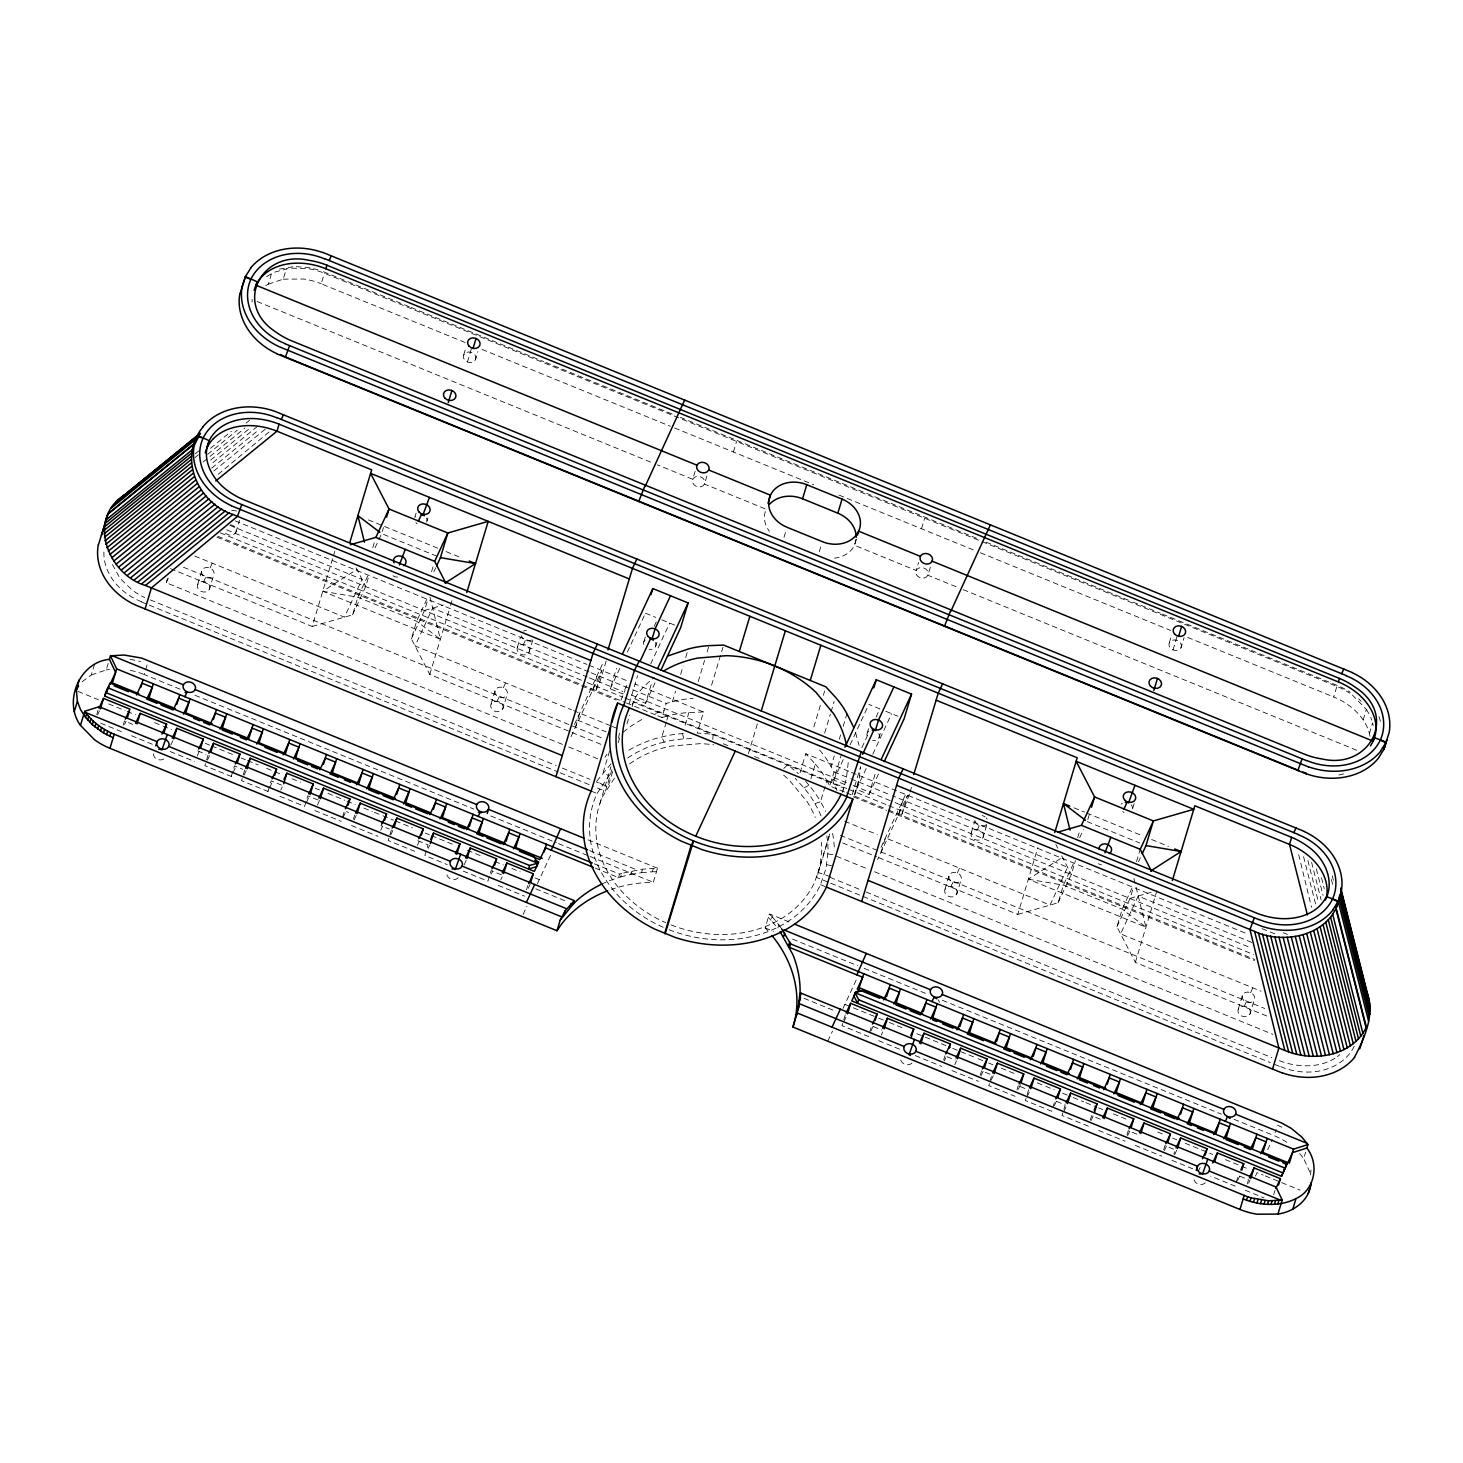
<?xml version="1.0" encoding="UTF-8"?>
<svg xmlns="http://www.w3.org/2000/svg" width="1463" height="1463" viewBox="0 0 1463 1463"><rect width="100%" height="100%" fill="white"/><g stroke="black" fill="none" stroke-linecap="round" stroke-linejoin="round"><path stroke-width="0.75" stroke-dasharray="5 3.75" d="M252.057 302.036L252.166 299.275M712.81 739.473L713.139 734.243L697.174 733.091L703.52 711.969L634.997 684.007M848.229 762.57L846.346 778.846L842.395 792.379M671.133 924.945A114.571 93.541 16.7 0 0 814.617 882.28L819.883 866.846L821.749 850.552A114.571 93.541 16.7 0 0 821.401 842.249M843.072 790.221L843.694 788.045L633.497 702.258L632.217 704.16M601.458 884.237A128.561 104.97 16.7 0 1 610.821 880.196L620.696 876.922L621.738 873.393L642.568 869.15L657.509 868.217L653.303 882.299L649.17 882.335A128.561 104.97 16.7 0 0 611.552 889.358M620.696 876.922L630.937 874.399L631.998 870.869M630.937 874.399L641.526 872.68L642.568 869.15M641.526 872.68L652.333 871.765L653.376 868.254M1310.537 1174.99L1311.214 1168.004M82.111 681.721L91.346 674.9L94.51 664.403M91.346 674.9L106.232 669.926L109.432 659.356M96.777 714.438L98.039 710.213M123.185 725.227L124.446 721.003L132.658 724.35M562.45 744.411L166.233 582.713L167.44 578.69M180.15 689.201L144.215 674.534L147.397 663.983M265.772 285.632L268.332 284.151L271.515 273.581L274.239 272.246L289.692 268.131L307.029 268.461A61.172 49.943 16.7 0 1 324.365 273.215L1336.871 686.403A61.172 49.943 16.7 0 1 1349.526 693.06M268.332 284.151L283.219 279.159L286.401 268.607M197.724 584.377L201.949 570.296M209.483 589.168A6.364 5.194 16.7 0 0 202.571 581.488A6.364 5.194 16.7 0 0 198.767 589.68A6.364 5.194 16.7 0 0 209.483 589.168L213.708 575.105A6.364 5.194 16.7 0 0 206.795 567.406A6.364 5.194 16.7 0 0 202.991 575.599A6.364 5.194 16.7 0 0 213.708 575.105M235.872 532.313L239.511 520.243M465.088 342.488L321.202 283.785L324.384 273.215M208.039 755.109L204.875 765.661L231.282 776.451L235.854 766.594M231.282 776.451L234.446 765.881L242.657 769.245M244.705 770.068L241.541 780.639L267.948 791.41L272.52 781.553M170.476 568.632L312.186 626.457L334.844 551.149M267.948 791.41L271.112 780.858L281.371 785.046M312.186 626.457L352.565 614.826L357.85 597.215L369.151 572.893M372.772 547.656L374.619 541.493M352.565 614.826L365.732 586.444L369.261 574.703M382.227 531.599L383.471 527.485M416.132 513.111L414.852 517.335A6.364 5.194 16.7 0 1 416.736 515.305M463.734 354.887L466.148 346.841M467.41 362.001L471.653 347.938M426.611 522.145L427.891 517.92M475.493 359.679A6.364 5.194 16.7 0 0 468.581 351.98A6.364 5.194 16.7 0 0 464.777 360.172A6.364 5.194 16.7 0 0 475.493 359.679L477.907 351.632M342.543 817.122L344.463 810.776L348.56 812.459M353.443 819.189L354.704 814.964M600.909 744.301L429.775 674.461L411.359 638.819L416.644 621.208L426.995 598.916M431.567 571.649L433.414 565.486M411.359 638.819L424.526 610.437L428.056 598.696M382.19 822.224L381.13 825.735L389.323 829.082M429.775 674.461L449.909 607.584M450.531 605.463L452.433 599.135M391.371 829.923L388.207 840.494L414.614 851.265M491.056 704.087L495.299 690.006M517.427 647.268L520.462 637.21M502.815 708.878A6.364 5.194 16.7 0 0 495.902 701.198A6.364 5.194 16.7 0 0 492.098 709.39A6.364 5.194 16.7 0 0 502.815 708.878L507.058 694.815A6.364 5.194 16.7 0 0 500.127 687.116A6.364 5.194 16.7 0 0 496.323 695.309A6.364 5.194 16.7 0 0 507.058 694.815M529.185 652.077A6.364 5.194 16.7 0 0 522.273 644.378A6.364 5.194 16.7 0 0 518.469 652.571A6.364 5.194 16.7 0 0 529.185 652.077L532.825 640.008M526.515 889.815L527.796 885.59M575.434 727.202L579.677 713.121M593.009 689.366L597.233 675.303M606.176 661.002L599.812 682.124L595.423 691.578L601.787 670.456L570.168 738.559M626.859 685.214L622.799 693.937L610.29 688.835L616.472 668.317M620.897 700.283L625.085 690.371M609.559 751.159L603.195 772.281L608.462 775.646M643.848 641.727L645.768 635.399M695.144 471.232L692.731 479.279L657.454 464.868M619.416 733.292L617.989 740.9M629.218 703.575L637.575 675.796M599.921 803.48L610.985 766.649M618.154 742.838L620.111 736.328M611.918 769.611L605.408 791.264L595.386 787.185M612.65 771.568L608.078 786.747L596.227 781.9M626.969 723.929L629.584 715.261M632.199 706.592C634.613 694.029 644.964 685.123 654.363 677.332M655.607 646.536L656.887 642.312M706.903 476.024L704.489 484.07A6.364 5.194 16.7 0 1 693.773 484.564A6.364 5.194 16.7 0 1 697.558 476.371A6.364 5.194 16.7 0 1 704.489 484.07L766.228 509.27A28.638 23.39 16.7 0 0 769.41 531.307M634.558 698.747L645.567 703.246L651.748 682.709M733.384 451.994L736.566 441.424M657.765 715.809L661.953 717.51L666.177 703.429L672.395 701.819A95.04 77.594 16.7 0 1 693.133 698.436M621.738 873.393L619.581 874.106L618.538 877.635L595.404 868.181M666.25 722.228L661.806 737.005L664.147 742.125A90.267 73.68 16.7 0 1 683.861 738.906L695.254 738.413M666.872 720.125L668.152 715.901A95.04 77.594 16.7 0 1 688.908 712.518L703.52 711.969M672.395 701.819L675.559 691.249M680.642 674.352L683.184 665.921M685.726 657.472L688.268 649.023M685.086 725.191L688.908 712.518M698.217 681.539L704.581 660.416M707.123 651.968L709.025 645.64M711.567 685.233L722.996 647.213M784.022 537.323L785.832 531.288M757.34 723.911L748.306 753.957L750.501 749.239M819.298 551.716L821.109 545.681M856.239 539.225L854.41 545.26L916.149 570.46L918.581 562.414M800.078 772.72L805.784 753.719L849.4 771.513M813.83 726.965L820.834 703.721M823.358 695.291L824.638 691.066M767.91 930.797L765.131 927.944L769.373 913.863L790.441 922.458M810.886 778.883L815.33 764.107L805.784 753.719M824.638 733.128L830.362 714.127M831.002 712.024L834.184 701.454M815.33 764.107A95.04 77.594 16.7 0 1 826.833 780.657L820.487 801.779L822.992 806.131A127.299 103.928 16.7 0 1 825.553 811.453M844.425 791.977L829.795 786.015L834.038 771.934L831.075 766.575L834.239 756.005M839.323 739.126L840.603 734.901M843.145 726.453L846.949 713.779M844.754 784.515L833.727 780.017L841.134 755.383M829.594 834.129L816.555 877.434L828.661 882.372M921.507 528.765L924.689 518.195M817.671 874.691L830.051 833.544M867.285 732.908L868.547 728.684M852.234 794.574L860.61 766.795L858.69 781.937L853.953 797.774M854.282 794.921L859.366 778.023M879.044 737.718L880.305 733.493M930.34 567.205L927.908 575.252A6.364 5.194 16.7 0 1 917.191 575.745A6.364 5.194 16.7 0 1 920.995 567.553A6.364 5.194 16.7 0 1 927.908 575.252L959.051 587.961M866.206 768.422L856.495 789.325L869.004 794.427L875.807 771.842M881.183 851.978L885.426 837.897L1050.05 905.085L1067.606 867.248L892.54 795.799M898.739 814.141L902.982 800.06M909.383 794.226L901.171 816.354L907.535 795.232L877.672 859.549M910.004 792.105L911.924 785.777M845.175 1015.121L842.011 1025.691L868.419 1036.462L871.601 1025.892L881.842 1030.08M944.988 889.285L949.231 875.203M971.341 832.502L974.98 820.45M956.747 894.076A6.364 5.194 16.7 0 0 949.834 886.395A6.364 5.194 16.7 0 0 946.031 894.57A6.364 5.194 16.7 0 0 956.747 894.076L960.99 879.995A6.364 5.194 16.7 0 0 954.077 872.314A6.364 5.194 16.7 0 0 950.273 880.507A6.364 5.194 16.7 0 0 960.99 879.995M983.118 837.311A6.364 5.194 16.7 0 0 976.187 829.612A6.364 5.194 16.7 0 0 972.383 837.805A6.364 5.194 16.7 0 0 983.118 837.311L986.739 825.242M943.653 1060.053L944.933 1055.829M878.696 857.647L1017.754 914.412L1037.87 847.534M980.32 1075.012L981.6 1070.788M989.939 1081.322L991.841 1074.976L983.648 1071.629M1017.754 914.412L1058.133 902.762L1063.418 885.152L1074.72 860.829M1077.719 837.641L1080.188 829.43M1058.133 902.762L1071.3 874.38L1075.415 860.701M1087.795 819.536L1090.264 811.325M1016.986 1089.972L1018.266 1085.747M1169.303 642.824L1171.717 634.777M1172.979 649.956L1177.221 635.875M1132.819 807.96L1134.099 803.736M1181.062 647.615A6.364 5.194 16.7 0 0 1174.131 639.916A6.364 5.194 16.7 0 0 1170.345 648.109A6.364 5.194 16.7 0 0 1181.062 647.615L1184.079 637.557M1266.757 1016.017L1135.343 962.398L1116.927 926.756L1122.212 909.145L1133.514 884.822M1136.513 861.634L1140.226 849.308M1116.927 926.756L1130.094 898.373L1133.624 886.651M1135.343 962.398L1158.001 887.072M1090.319 1119.908L1091.599 1115.684L1101.858 1119.872M1126.985 1134.867L1128.266 1130.643L1138.525 1134.831M1163.652 1149.827L1164.932 1145.602L1175.191 1149.79L1173.911 1154.014M1238.32 1009.031L1242.544 994.968M1370.008 736.273C1367.759 723.691 1359.292 713.084 1349.215 705.641A61.172 49.943 16.7 0 0 1333.689 696.973L1336.871 686.403M1250.079 1013.841A6.364 5.194 16.7 0 0 1243.148 1006.142A6.364 5.194 16.7 0 0 1239.344 1014.334A6.364 5.194 16.7 0 0 1250.079 1013.841L1254.303 999.759A6.364 5.194 16.7 0 0 1247.39 992.06A6.364 5.194 16.7 0 0 1243.587 1000.253A6.364 5.194 16.7 0 0 1254.303 999.759M1363.169 719.887L1366.351 709.336L1352.397 695.071M1369.423 733.493L1372.605 722.923L1373.19 725.703M1247.244 1183.951L1248.524 1179.727L1238.265 1175.539L1235.083 1186.091L1210.706 1176.142M1286.873 1142.347A61.172 49.943 16.7 0 0 1274.2 1135.69L1276.12 1129.345M1273.651 1194.722L1274.931 1190.498M1309.952 1172.21L1303.698 1158.605L1305.599 1152.259M772.171 916.716L778.828 924.762L777.749 928.274L771.092 920.245L772.171 916.716L769.373 913.863M669.03 929.718A120.935 98.734 16.7 0 0 820.505 884.676L826.046 868.382L828.04 851.192A120.935 98.734 16.7 0 0 826.796 835.83M97.6 714.858L99.447 710.927M166.233 582.713L169.745 575.142M124.574 724.459L126.037 721.314M203.467 582.091L205.643 577.428M210.032 567.973L212.245 563.182M170.769 745.197L172.963 740.461M197.176 755.969L199.37 751.232M207.435 760.157L209.63 755.42M244.102 775.116L246.296 770.379M375.022 547.839L377.856 541.749M378.789 539.719L381.624 533.648L438.315 556.781M280.768 790.075L282.231 786.929M306.444 802.437L310.101 794.555M317.434 805.034L319.629 800.316M433.834 571.832L435.718 567.772M343.11 817.396L345.853 811.49M354.101 820.011L356.295 815.275M380.691 830.399L382.52 826.449M390.767 834.971L392.962 830.234M417.357 845.358L419.186 841.408M428.165 848.357L429.628 845.212M496.817 701.801L498.974 697.138M503.363 687.683L505.595 682.892M523.151 645.055L525.345 640.319M464.1 864.889L466.295 860.171M491.239 874.106L492.702 870.942M500.767 879.866L502.23 876.703M574.41 724.478L603.378 662.044M610.29 688.835L619.782 668.39M627.389 652.041L644.47 615.228M528.271 888.279L530.1 884.329M654.162 626.402L656.978 620.312M523.096 914.485L526.918 906.274M537.378 883.743L550.691 855.05M650.724 663.891L669.67 623.073M645.567 703.246L655.57 681.703M833.727 780.017L843.73 758.492M850.113 744.722L867.906 706.391M861.872 747.63L868.51 733.347M876.081 717.016L879.866 708.86L868.857 704.361M872.789 754.213L891.625 713.651M869.004 794.427L878.495 773.964M881.037 847.351L906.493 792.507M827.784 1041.254L832.538 1031.013M842.999 1008.464L857.263 977.723M843.84 1021.741L846.583 1015.834M870.979 1030.94L873.173 1026.221M881.238 1035.127L882.701 1031.982M950.731 887.053L952.925 882.335M957.314 872.881L959.509 868.126M977.065 830.307L979.277 825.553M944.312 1060.876L945.775 1057.712M954.754 1064.662L956.583 1060.73M1079.657 837.805L1083.425 829.686M980.978 1075.835L983.173 1071.099M993.249 1075.689L988.677 1085.528L1015.084 1096.317M1018.376 1089.222L1020.571 1084.485M1027.172 1096.555L1029.915 1090.648M1138.452 861.798L1140.335 857.739M1054.311 1105.754L1056.505 1101.036M1063.839 1111.514L1067.496 1103.632M1090.977 1120.731L1093.172 1115.995M1127.644 1135.69L1129.838 1130.954M1164.31 1150.65L1166.505 1145.931M1174.57 1154.837L1176.764 1150.101M1244.062 1006.763L1246.238 1002.082M1250.627 992.627L1252.84 987.836M1198.416 1171.131L1200.135 1167.456M1237.643 1180.586L1239.838 1175.85M1248.634 1183.183L1250.097 1180.038M1255.437 1176.124L1257.083 1172.576L1263.227 1175.082M1267.726 1149.662L1272.353 1139.677M663.214 927.286A120.935 98.734 16.7 0 1 597.069 793.495L611.68 771.787M604.951 757.249L606.944 754.286M614.478 778.097L602.957 795.89A114.571 93.541 16.7 0 0 665.61 922.659M611.113 763.777L596.611 781.315L602.153 784.314M783.784 768.441L787.661 764.655L798.286 773.634M218.152 474.341L269.082 431.969M195.219 453.859L200.468 449.598M194.872 457.626L198.365 454.792M210.453 448.3L231.428 431.238M207.618 454.371L237.317 430.213M246.058 423.118L249.551 420.283M203.01 462.107L208.258 457.846M210.014 456.419L244.961 428.001M210.617 460.113L250.831 427.434M212.958 462.582L258.384 425.642M211.714 468.123L258.914 429.775M213.817 470.995L267.985 426.958M1337.401 1056.597L1339.687 1054.768M266.54 276.708L271.515 273.581M429.976 597.105L440.363 639.258L322.774 591.271L357.027 569.326M1136.093 887.273L1145.931 927.195L1028.343 879.208L1062.595 857.263M1334.951 1058.279C1323.412 1065.411 1309.202 1066.984 1295.98 1065.082A62.397 50.949 16.7 0 1 1278.241 1060.218M803.955 787.935L808.966 785.229A95.04 77.594 16.7 0 1 820.487 801.779L814.891 803.644A90.267 73.68 16.7 0 0 803.973 787.935L795.195 778.353M655.387 713.359L664.074 710.469M661.953 717.51L668.152 715.901M424.526 610.437L443.38 605.005M1130.094 898.373L1151.088 892.32M279.488 269.101L292.783 266.778M1343.729 773.872L1337.42 775.353M664.147 742.125L659.283 743.314A120.935 98.734 16.7 0 0 626.658 758.73M283.219 279.159L303.847 279.031A61.172 49.943 16.7 0 1 321.202 283.785M106.232 669.926L109.542 669.451M628.889 750.226A127.299 103.928 16.7 0 1 656.686 738.266L661.806 737.005A95.04 77.594 16.7 0 1 682.544 733.64L686.184 733.329M652.333 871.765L656.466 871.729M296.294 266.668L307.047 267.418A62.397 50.949 16.7 0 1 317.818 269.795M827.857 853.935L834.129 854.794M322.774 591.271L357.85 597.215L416.644 621.208L440.363 639.258M1028.343 879.208L1063.418 885.152L1122.212 909.145L1145.931 927.195M130.042 659.228L140.576 661.569M826.668 864.688L832.886 866.005M830.326 876.703L818.274 872.515M409.11 306.663L324.804 272.264A62.397 50.949 16.7 0 0 321.348 270.948M411.213 307.523L543.815 361.654M545.918 362.495L673.986 414.761M680.295 417.339L977.613 538.677M986.025 542.115L1130.899 601.238M1133.002 602.079L1160.287 613.216M1162.39 614.076L1337.31 685.47A62.397 50.949 16.7 0 1 1350.258 692.292M482.022 349.401L670.347 426.263M674.571 427.982L813.702 484.765M839.067 495.116L974.011 550.179M980.32 552.758L1170.747 630.48M1187.682 637.393L1333.689 696.973M257.141 301.506L653.23 463.149M963.203 589.644L1357.189 750.428M645.421 613.18L655.845 617.423M661.843 619.873L675.193 625.323M885.755 711.256L897.88 716.212M368.402 519.895L437.693 548.168M446.087 551.588L460.79 557.586M1073.97 807.832L1084.467 812.111M1086.57 812.971L1143.261 836.105M1151.655 839.524L1168.462 846.382M1087.174 821.584L1139.677 842.999M1283.307 932.772L1287.44 934.455M1261.984 928.639L1276.669 934.619M235.159 520.846L587.065 664.458M589.168 665.299L626.694 680.624M851.466 772.354L1246.677 933.632M229.819 525.345L362.056 579.311L344.482 617.148L193.683 555.611M589.004 671.938L432.609 608.114L415.035 645.933L571.448 709.774M591.07 672.779L630.663 688.927M632.748 689.786L666.177 703.429M834.038 771.934L848.668 777.895M850.753 778.755L890.455 794.958M1251.798 942.428L1138.177 896.051L1120.603 933.888L1261.088 991.219M226.692 529.844L587.248 676.985M589.333 677.844L622.854 691.524M631.23 694.943L851.119 784.662M853.203 785.521L892.997 801.761M895.1 802.62L1251.45 948.042M220.31 532.861L585.054 681.721M587.138 682.563L622.763 697.101M624.847 697.961L846.821 788.539M848.924 789.398L886.615 804.778M888.718 805.638L1253.444 954.479M217.877 536.281L580.372 684.209M582.475 685.068L624.335 702.167M626.438 703.008L655.68 714.95M846.51 792.836L886.212 809.039M888.297 809.88L1254.888 959.49M216.908 537.104L616.197 700.046M723.252 743.734L729.507 746.295M754.561 756.517L760.833 759.078M853.423 796.86L886.633 810.411M888.718 811.27L1254.468 960.514M573.496 710.616L610.272 725.611M612.32 726.453L618.447 728.94M844.608 821.255L877.251 834.568M577.556 720.162L606.121 731.829M183.46 567.242L604 738.87M840.384 835.318L1264.745 1008.501M842.615 842.926L876.648 856.824M568.778 746.99L598.349 759.059M836.489 856.239L868.181 869.168M874.508 871.747L1272.828 1034.304M150.232 599.885L556.105 765.533M562.414 768.112L589.882 779.322M830.124 877.361L861.835 890.29M866.059 892.009L1271.932 1057.658M141.381 601.896L147.251 604.292M149.354 605.152L558.116 771.97M560.183 772.811L593.32 786.344M830.728 883.231L1270.524 1062.705M1274.712 1064.406L1280.6 1066.82M591.18 791.099L597.069 793.495M820.505 884.676L826.394 887.072M587.998 839.835L657.509 868.217M589.699 850.661L637.173 870.028M194.945 695.254L473.957 809.112M490.873 816.007L556.397 842.761M558.5 843.621L587.998 855.654M590.101 856.513L653.303 882.299M765.131 927.944L773.561 931.382M792.507 939.118L857.812 965.763M864.139 968.341L927.56 994.218M942.355 1000.253L1221.367 1114.129M1234.041 1119.305L1274.218 1135.69M594.344 863.81L619.581 874.106M77.978 691.396L98.442 699.735M108.683 703.922L125.05 710.597M127.098 711.439L135.547 714.877M154.566 722.649L160.912 725.227M163.033 726.087L171.482 729.543M205.295 743.35L209.538 745.069M211.641 745.929L232.782 754.561M241.23 758.017L245.455 759.736M247.576 760.595L258.146 764.911M266.595 768.368L272.941 770.946M275.062 771.806L281.39 774.402M291.96 778.718L300.427 782.156M315.222 788.21L319.446 789.929M327.895 793.385L344.811 800.279M346.932 801.139L355.381 804.595M363.83 808.051L372.297 811.49M374.4 812.349L380.746 814.946M382.849 815.805L393.419 820.121M395.54 820.981L412.456 827.875M425.13 833.05L429.354 834.788M431.475 835.647L452.616 844.279M467.41 850.314L482.205 856.349M494.878 861.524L503.345 864.98M511.794 868.419L520.243 871.875M535.056 877.91L539.28 879.647M844.901 1004.368L851.247 1006.946M853.368 1007.824L876.611 1017.297M878.733 1018.175L887.181 1021.613M889.303 1022.472L904.097 1028.526M916.771 1033.701L923.116 1036.279M925.219 1037.139L950.603 1047.49M952.706 1048.368L975.967 1057.84M978.07 1058.718L986.519 1062.156M988.641 1063.016L992.865 1064.753M1001.332 1068.191L1016.127 1074.244M1037.249 1082.858L1043.594 1085.455M1045.716 1086.314L1054.165 1089.77M1062.613 1093.208L1071.081 1096.665M1073.184 1097.524L1083.754 1101.84M1085.875 1102.7L1096.445 1107.016M1098.548 1107.875L1102.791 1109.612M1113.361 1113.91L1128.156 1119.963M1157.745 1132.033L1164.091 1134.63M1172.54 1138.068L1176.764 1139.805M1185.213 1143.243L1212.699 1154.453M1225.391 1159.629L1248.634 1169.12M1265.276 1175.923L1279.595 1181.757M1281.643 1182.598L1300.058 1190.114M197.779 750.921L205.99 754.268M318.038 800.005L307.797 795.817L304.615 806.369L278.208 795.598M417.796 840.713L428.037 844.901L424.873 855.453L447.221 864.578M501.388 874.819L491.129 870.631L487.947 881.201L461.54 870.412M535.751 888.846L566.949 901.574M803.937 998.296L833.069 1010.183M946.982 1056.67L955.174 1060.017M1020.314 1086.588L1028.526 1089.935L1025.344 1100.505L1051.751 1111.277L1054.933 1100.725L1065.192 1104.912L1062.01 1115.464L1088.417 1126.236M100.728 723.179L121.283 731.555M131.524 735.743L153.871 744.868M170.238 751.543L194.616 761.491M314.874 810.557L341.281 821.346M351.541 825.516L377.948 836.306M498.206 885.371L524.614 896.161M878.678 1040.65L901.025 1049.757M915.344 1055.609L941.751 1066.381M952.011 1070.569L978.418 1081.358M1098.676 1130.424L1125.084 1141.213M1135.343 1145.383L1161.75 1156.172M1172.009 1160.36L1194.357 1169.467M1245.342 1190.279L1263.941 1197.868M1277.382 1125.12L1283.911 1128.174M1358.652 698.82L1361.12 701.216M768.313 917.374L771.092 920.245M805.619 781.169L808.966 785.229M1299.747 1153.502L1303.698 1158.605M778.828 924.762L781.809 929.06M1366.351 709.336L1369.496 714.676M826.833 780.657L829.795 786.015M814.891 803.644L817.268 807.795A120.935 98.734 16.7 0 1 821.182 816.263M1055.829 844.444L1057.786 848.247M1061.717 855.855L1071.3 874.38M356.149 567.9L365.732 586.444M831.917 778.974L835.574 786.893A127.299 103.928 16.7 0 1 836.964 790.514M1370.74 717.4L1371.782 720.162M112.432 564.462L119.911 578.214L132.237 590.156A62.397 50.949 16.7 0 0 144.746 597.544M855.617 732.872L859.055 745.362M1332.263 875.88L1333.396 880.287M1331.403 879.519L1333.086 886.121M1321.473 877.763L1324.271 888.773M1316.334 868.894L1323.046 895.356M1311.616 862.42L1321.126 899.891M1307.885 860.537L1318.51 902.415M1303.57 856.678L1315.877 905.176M682.544 733.64L683.861 738.906M1133.898 878.385L1135.544 885.042M1298.705 854.703L1311.543 907.353M1378.914 716.614A57.734 47.127 16.7 0 1 1380.688 722.832M856.074 539.39A28.638 23.39 16.7 0 1 834.44 558.153M1354.244 1046.246A57.734 47.127 16.7 0 1 1280.674 1066.637M629.565 763.96A114.571 93.541 16.7 0 1 671.023 746.112L699.881 743.679A114.571 93.541 16.7 0 1 713.67 744.777M783.601 775.097A114.571 93.541 16.7 0 1 789.325 780.2L807.082 801.633A114.571 93.541 16.7 0 1 815.257 817.451M141.454 601.714A57.734 47.127 16.7 0 1 104.074 549.192M417.101 523.681A6.364 5.194 16.7 0 1 415.894 522.638M426.446 518.085A6.364 5.194 16.7 0 1 426.977 520.828M397.625 577.062A6.364 5.194 16.7 0 1 392.944 575.709M1124.114 812.404A6.364 5.194 16.7 0 1 1122.67 811.618M1121.188 804.138A6.364 5.194 16.7 0 1 1122.304 803.242M1131.137 804.778A6.364 5.194 16.7 0 1 1132.545 808.765M1101.566 864.889A6.364 5.194 16.7 0 1 1098.512 863.645M231.629 510.788A6.364 5.194 16.7 0 1 236.421 511.099M230.587 524.723A6.364 5.194 16.7 0 1 235.104 533.465A6.364 5.194 16.7 0 1 224.278 531.563M531.544 640.026A6.364 5.194 16.7 0 1 521.358 635.875M523.553 631.138A6.364 5.194 16.7 0 1 526.515 630.297M986.574 824.364A6.364 5.194 16.7 0 1 980.064 825.827A6.364 5.194 16.7 0 1 975.272 821.109M982.057 815.641A6.364 5.194 16.7 0 1 985.111 816.884M986.3 817.927A6.364 5.194 16.7 0 1 987.178 819.189M832.593 833.361A127.299 103.928 16.7 0 1 834.276 848.156M623.201 732.231A127.299 103.928 16.7 0 1 644.323 718.242M819.573 750.025A95.04 77.594 16.7 0 1 831.075 766.575M655.442 642.476A6.364 5.194 16.7 0 1 649.133 649.316M643.537 644.415A6.364 5.194 16.7 0 1 645.732 639.678M878.879 733.658A6.364 5.194 16.7 0 1 872.57 740.497M866.974 735.596A6.364 5.194 16.7 0 1 869.168 730.86M163.71 759.059A6.364 5.194 16.7 0 1 156.76 758.986A6.364 5.194 16.7 0 1 153.469 753.518M458.175 877.818A6.364 5.194 16.7 0 1 451.665 879.281A6.364 5.194 16.7 0 1 446.873 874.563M130.39 670.401A61.172 49.943 16.7 0 1 144.215 674.553M1205.293 1182.762A6.364 5.194 16.7 0 1 1197.996 1183.951A6.364 5.194 16.7 0 1 1193.936 1178.136M938.076 999.796A6.364 5.194 16.7 0 1 939.411 1002.411M911.979 1063.016A6.364 5.194 16.7 0 1 904.683 1064.204A6.364 5.194 16.7 0 1 900.623 1058.371"/><path stroke-width="1.5" d="M772.025 935.57A128.561 104.97 16.7 0 1 794.811 1020.443L792.946 1027.026L1239.966 1209.462A61.172 49.943 16.7 0 0 1257.32 1214.217L1277.949 1214.071L1282.191 1200.007L1275.992 1186.987L800.846 993.084L797.975 1009.872L800.096 991.603A128.561 104.97 16.7 0 0 792.8 954.461L780.108 931.657M562.267 755.585L145.44 585.474C108.353 574.758 86.518 519.365 123.825 495.5L198.986 434.401M590.851 660.544L232.818 514.427C197.852 502.961 177.663 457.517 202.9 427.086M1354.445 1057.31C1364.248 1038.602 1375.019 1015.103 1367.283 993.578M1310.921 1183.201C1309.769 1200.227 1293.786 1211.803 1277.949 1214.071M896.6 785.32L1254.632 931.437C1285.812 945.958 1334.713 933.924 1339.669 895.301L1369.88 1014.334M98.46 544.748L107.823 514.245L195.219 443.216M194.323 445.557L197.633 435.535L209.227 440.656C218.408 421.765 242.145 416.278 261.365 419.314A62.397 50.949 16.7 0 1 279.104 424.179L1291.628 837.366A62.397 50.949 16.7 0 1 1307.501 846.236C1324.362 857.684 1335.426 880.635 1325.313 900.074M240.023 293.661L245.437 276.598L250.722 268.131M1386.979 739.748L1383.961 749.129L1378.402 758.218A64.171 52.394 16.7 0 1 1306.349 773.817M1363.022 1038.84L1359.712 1048.843M861.268 751.744L846.711 796.585M792.946 1027.026L799.054 1006.361M110.109 684.209L115.595 672.395L109.432 659.356L110.457 655.845L124.044 655.022L141.618 658.057L583.792 838.116M557.001 930.742L560.164 920.19L573.185 904.116L574.246 900.605L99.1 706.702L84.708 711.311L80.483 725.392L94.437 739.656A61.172 49.943 16.7 0 0 109.981 748.306L557.001 930.742L560.878 924.982A128.561 104.97 16.7 0 1 607.657 890.766M109.963 748.325L113.145 737.754L103.489 732.981L92.297 724.715L85.549 717.419L86.591 713.907L84.708 711.311M87.615 719.942L88.658 716.413L86.591 713.907M89.865 722.375L90.907 718.845L88.658 716.413M92.297 724.715L93.339 721.204L90.907 718.845M94.876 726.965L95.918 723.435L93.339 721.204M97.619 729.086L98.661 725.557L95.918 723.435M100.49 731.098L101.532 727.568L98.661 725.557M103.489 732.981L104.55 729.452L101.532 727.568M106.616 734.719L107.659 731.189L104.55 729.452M109.835 736.31L110.877 732.78L107.659 731.189M113.145 737.754L114.187 734.225L110.877 732.78M560.164 920.19L565.102 910.882L574.246 900.605M564.06 914.412L565.102 910.882M570.076 907.188L571.119 903.677M1292.835 1209.096L1295.98 1198.581C1315.054 1189.949 1319.48 1163.963 1306.861 1148.034L1307.94 1144.541L1301.741 1136.989L1291.116 1128.266L1281.771 1123.054L794.665 924.177M1308.233 1193.442L1311.397 1182.927M80.483 725.392C63.037 701.673 79.386 662.044 109.432 659.356M74.229 711.786L77.393 701.289L76.405 690.298L79.093 680.039M100.362 708.952L103.526 698.4L129.933 709.171L125.306 719.156M534.855 860.354L538.768 861.945L534.379 871.418L104.623 696.041L105.683 692.511L110.072 683.056L533.94 856.038L537.634 863.17L536.574 866.681L528.49 869.004L529.551 865.493L537.634 863.17L107.878 687.775L106.817 691.304M110.457 655.845L116.656 668.865L112.432 682.947L138.839 693.718M145.056 609.029L151.421 587.907L237.481 516.329L241.779 504.57M207.106 447.696L209.227 440.656C200.687 459.272 212.702 480.175 228.1 490.965A62.397 50.949 16.7 0 0 243.992 499.834L1256.498 913.04A62.397 50.949 16.7 0 0 1274.236 917.886C1293.457 920.922 1317.194 915.436 1326.374 896.545L1338.261 901.025L1336.158 908.066L1366.351 1027.099C1352.306 1056.67 1312.604 1062.431 1284.843 1050.452L868.016 880.36M127.391 717.62L129.311 711.292M140.741 687.391L143.081 679.637M137.028 723.911L140.192 713.359L166.599 724.13L164.075 732.579M153.322 683.824L149.098 697.906L175.505 708.695M155.736 745.874L157.016 741.65L85.585 712.518M176.767 704.471L179.748 694.614M285.285 357.393L289.601 345.615M173.695 738.888L176.858 728.318L203.284 739.108L200.742 747.556M189.989 698.802L185.764 712.865L212.172 723.655M279.104 424.16L276.982 431.201L215.811 480.943M1370.392 745.892A46.213 37.727 16.7 0 0 1375.933 730.531C1376.994 714.474 1366.735 699.936 1354.263 690.829A62.397 50.949 16.7 0 0 1338.371 681.959L325.865 268.753L326.926 265.224A62.397 50.949 16.7 0 0 309.168 260.377C261.731 249.185 232.416 304.066 275.904 332.028A62.397 50.949 16.7 0 0 291.795 340.897L1304.319 754.103A62.397 50.949 16.7 0 0 1322.058 758.95C1369.496 770.141 1398.811 715.261 1355.323 687.299A62.397 50.949 16.7 0 0 1339.431 678.43L326.926 265.224M213.433 719.43L216.414 709.573M210.983 751.726L213.525 743.295L239.95 754.067L237.408 762.516M226.655 713.761L222.431 727.843L248.838 738.614L253.081 724.532M247.028 768.807L250.191 758.255L276.617 769.026L274.697 775.372M263.322 728.72L259.097 742.802L285.504 753.573L289.747 739.492M349.803 542.517L371.657 469.842L276.982 431.201A62.397 50.949 16.7 0 0 259.244 426.355C243.279 424.032 225.284 426.867 213.433 438.626M283.694 783.766L286.858 773.214L313.283 783.985L310.101 794.555M300.006 743.679L295.764 757.761L320.141 767.709M386.561 517.225L389.03 509.014L370.596 473.372L629.309 578.946M323.451 764.326L326.414 754.469M320.36 798.743L323.524 788.173L349.95 798.963L348.029 805.29M336.673 758.657L332.43 772.72L358.837 783.51L363.08 769.428M399.417 564.919L405.251 549.375M448.263 402.563L451.902 390.493M422.935 515.013L429.409 497.365M473.024 348.523L476.042 338.465M357.027 813.702L360.191 803.15L386.616 813.922L384.696 820.249M373.339 773.616L369.097 787.697L395.504 798.469M436.651 565.742L440.418 557.641L447.824 533.007L488.203 521.358L466.77 592.57M396.784 794.244L399.746 784.387M394.333 826.558L396.875 818.11L423.282 828.881L421.381 835.227M410.006 788.575L405.763 802.657L430.14 812.605M433.45 809.204L436.413 799.347M430.36 843.621L433.542 833.069L459.949 843.84L456.767 854.41M446.672 803.534L442.429 817.616L468.837 828.405M469.477 826.284L473.079 814.324M467.026 858.598L470.208 848.028L496.615 858.818L494.713 865.145M483.339 818.494L479.096 832.575L505.503 843.365M487.216 813.556L488.477 809.332A6.364 5.194 16.7 0 0 481.565 801.651A6.364 5.194 16.7 0 0 477.761 809.844A6.364 5.194 16.7 0 0 488.477 809.332L587.632 849.82M506.143 841.243L509.746 829.283M503.693 873.557L506.875 863.005L533.282 873.777L530.74 882.226M520.005 833.471L515.762 847.552L542.17 858.324M555.922 776.707L592.972 653.504L597.361 644.049M638.673 501.608L645.183 485.113M544.09 851.996L546.412 844.242M607.968 649.919L632.491 568.376L636.88 558.921M551.24 850.168L560.622 828.661M1282.338 1073.037L826.394 887.072A127.299 103.928 16.7 0 1 675.303 937.49L654.802 929.133A127.299 103.928 16.7 0 1 591.18 791.099L610.565 726.709M611.845 722.411L617.66 703.1L852.856 799.091L826.394 887.072M650.98 594.691L652.827 588.547L688.104 602.939L680.697 627.572L661.038 669.926M623.805 705.605L634.393 670.401L639.221 661.13M651.931 639.404L655.113 628.834L670.475 595.734M768.038 503.235L770.452 495.189A28.638 23.39 16.7 0 1 806.79 484.71L842.066 499.102A28.638 23.39 16.7 0 1 858.653 531.179L920.392 556.379M739.29 651.492L749.879 616.289M664.623 933.559L691.103 845.559L693.553 840.951A120.935 98.734 16.7 0 0 846.967 796.677M665.135 933.76L693.553 840.951A120.935 98.734 16.7 0 1 623.549 705.495M769.684 504.132A28.638 23.39 16.7 0 1 802.565 498.773L806.79 484.71M761.217 711.036L785.357 630.772M856.202 537.323A28.638 23.39 16.7 0 0 837.842 513.184L842.066 499.102M810.264 680.441L820.853 645.256M857.446 535.202L858.653 531.179A28.638 23.39 16.7 0 1 822.316 541.657L787.039 527.265A28.638 23.39 16.7 0 1 770.452 495.189L708.714 469.989A6.364 5.194 16.7 0 1 697.997 470.483A6.364 5.194 16.7 0 1 701.801 462.29A6.364 5.194 16.7 0 1 708.714 469.989M781.809 929.06L790.623 943.909L789.563 947.421L862.749 977.284L857.263 989.116L879.61 998.241M873.795 687.939L876.264 679.728L911.54 694.12L904.134 718.754L884.201 761.693M799.786 996.596L800.846 993.084M861.67 901.464L898.721 778.279L903.11 768.825M944.421 626.383L950.932 609.888M913.735 774.585L938.24 693.151L942.629 683.696M856.861 974.888L866.279 953.401M847.498 1013.859L850.661 1003.307L877.087 1014.078L875.167 1020.406M857.739 991.786L863.81 973.773M1283.709 1171.589L1284.77 1168.059L855.014 992.682L858.708 999.814L857.647 1003.344L853.953 996.212L855.014 992.682L863.097 990.36L1286.965 1163.341L1285.904 1166.852L1281.515 1176.307L851.759 1000.93L856.166 991.475M886.615 996.522L890.217 984.544M884.164 1028.818L887.328 1018.266L913.753 1029.038L911.211 1037.486M900.476 988.732L896.234 1002.813L922.641 1013.585M923.281 1011.482L926.884 999.503M920.83 1043.796L924.013 1033.225L950.42 1043.997L949.14 1048.221M937.143 1003.691L932.9 1017.773L959.307 1028.562M959.947 1026.441L963.55 1014.481M957.497 1058.755L960.679 1048.185L987.086 1058.974L984.544 1067.423M973.809 1018.669L969.567 1032.732L995.974 1043.521M1054.75 832.52L1077.225 757.779L936.119 700.192M996.614 1041.4L1000.217 1029.44M994.163 1073.714L997.345 1063.162L1023.753 1073.933L1021.211 1082.382M1010.476 1033.628L1006.233 1047.709L1032.64 1058.48M1091.508 807.21L1094.598 796.951L1076.165 761.309L1193.771 809.295L1153.393 820.944L1094.598 796.951L1081.431 825.315L1058.042 832.063M1033.28 1056.377L1036.883 1044.399M1030.83 1088.673L1034.012 1078.121L1060.419 1088.893L1057.877 1097.341M1104.986 852.856L1110.819 837.311M1153.832 690.499L1157.452 678.43M1047.142 1048.587L1042.9 1062.668L1069.307 1073.44M1128.503 802.949L1134.977 785.302M1178.575 636.46L1181.61 626.42M1070.587 1069.215L1073.549 1059.358M1067.496 1103.632L1070.678 1093.08L1097.085 1103.852L1094.543 1112.301M1142.219 853.679L1145.986 845.577L1153.393 820.944L1140.226 849.308L1151.472 871.088M1083.809 1063.546L1079.566 1077.628L1105.973 1088.417M1107.253 1084.193L1110.216 1074.336M1172.338 880.525L1194.832 805.766L1289.506 844.407A62.397 50.949 16.7 0 1 1305.398 853.276C1317.87 862.42 1328.185 876.977 1327.014 893.07A46.213 37.727 16.7 0 1 1326.685 895.795M1104.163 1118.61L1107.345 1108.04L1133.752 1118.829L1131.21 1127.278M1120.475 1078.524L1116.232 1092.587L1142.64 1103.376L1146.882 1089.295M1140.829 1133.569L1144.011 1123.017L1170.418 1133.788L1167.876 1142.237M1157.142 1093.483L1152.899 1107.564L1179.306 1118.335M1180.586 1114.111L1183.549 1104.254M1177.496 1148.528L1180.678 1137.976L1207.085 1148.748L1205.183 1155.093M1193.808 1108.442L1189.565 1122.523L1215.972 1133.295L1220.215 1119.213M1297.809 770.599L1302.125 758.822M1291.628 837.366L1289.506 844.407L1307.41 914.942M1338.371 681.941L1339.431 678.43M1196.222 1170.491L1197.484 1166.267L915.929 1051.312A6.364 5.194 16.7 0 1 905.213 1051.806A6.364 5.194 16.7 0 1 909.017 1043.613A6.364 5.194 16.7 0 1 915.929 1051.312M1202.385 1174.496L1207.78 1159.153M1214.802 1161.384L1217.344 1152.935L1243.751 1163.707L1241.849 1170.053M1230.474 1123.401L1226.232 1137.483L1250.609 1147.431M1272.517 1069.142L1278.881 1048.02L1249.987 929.535L1254.303 917.758M1252.657 1148.272L1256.882 1134.191M1239.966 1209.462L1244.208 1195.381L797.189 1012.963L796.11 1016.474M1250.828 1178.465L1254.01 1167.895L1280.418 1178.684L1278.516 1185.012M1383.669 749.751L1389.1 732.707A64.171 52.394 16.7 0 0 1352.159 672.633M1383.961 749.129L1386.083 742.088L1374.196 737.608L1373.135 741.138L932.15 561.17A6.364 5.194 16.7 0 1 921.434 561.664A6.364 5.194 16.7 0 1 925.238 553.471A6.364 5.194 16.7 0 1 932.15 561.17M1267.141 1138.379L1262.898 1152.442L1287.367 1162.427M1281.515 1176.307L1286.965 1163.341M1289.324 1163.231L1293.548 1149.15L1307.94 1144.541M783.619 936.704L784.698 933.193M788.648 945.464L789.727 941.934M799.511 1000.82L800.572 997.309M1295.98 1198.581C1280.765 1206.445 1262.368 1205.695 1246.531 1200.19L1247.592 1196.679L1244.208 1195.381M1249.969 1201.306L1251.03 1197.795L1268.604 1200.812L1282.191 1200.007M1253.444 1202.275L1254.523 1198.746M1256.973 1203.043L1258.034 1199.532M1260.503 1203.665L1261.563 1200.135M1264.014 1204.086L1265.093 1200.574M1267.525 1204.323L1268.604 1200.812M1271.018 1204.396L1272.079 1200.885M1274.456 1204.287L1275.517 1200.776M1277.821 1203.994L1278.9 1200.483M254.141 290.351A46.213 37.727 16.7 0 1 255.988 285.23L257.049 281.719L245.437 276.598L242.145 286.62A64.171 52.394 16.7 0 0 279.067 346.676L1308.416 766.905M832.026 1027.172L840.365 1009.196M101.477 535.367L108.116 513.623L195.512 442.576L198.675 436.98L111.279 508.027M98.954 708.257L103.526 698.4M104.623 696.041L109.012 686.568M329.12 260.505L331.315 255.769M136.534 694.98L142.021 683.166L152.262 687.354L146.775 699.168L156.943 703.319M135.565 723.344L140.192 713.359M281.298 419.442L283.493 414.706M161.972 734.115L166.599 724.13M167.312 734.536L161.918 749.879A6.364 5.194 16.7 0 0 158.681 749.312M184.868 696.699L187.081 691.908M172.232 738.303L176.858 728.318M183.442 714.127L188.946 702.313L178.687 698.125L173.201 709.957L161.003 704.983M198.639 749.093L203.284 739.108M208.898 753.262L213.525 743.295M220.108 729.104L225.613 717.272L215.354 713.084L209.867 724.917L203.759 722.429M235.36 763.924L239.95 754.067M245.565 768.24L250.191 758.255M256.775 744.064L262.279 732.231L252.02 728.062L246.534 739.876L240.426 737.389M350.352 544.73L375.863 537.378L389.03 509.014L447.824 533.007L434.657 561.371L445.904 583.152M272.045 778.883L276.617 769.026M283.2 754.835L288.686 743.021L298.946 747.209L293.46 759.023M283.932 779.523L286.858 773.214M418.418 521.011L421.728 513.915M308.711 793.842L313.283 783.985M319.867 769.812L325.353 757.98L335.612 762.168L330.126 773.982L338.246 777.31M318.897 798.158L323.524 788.173M345.378 808.801L349.95 798.963M356.533 784.771L362.019 772.939L372.279 777.127L366.792 788.959M355.564 813.117L360.191 803.15M382.044 823.779L386.616 813.922M392.23 828.095L396.875 818.11M403.459 803.919L408.945 792.086L398.686 787.917L393.2 799.731L383.032 795.579M418.711 838.738L423.282 828.881M429.866 814.69L435.352 802.876L445.612 807.064L440.125 818.878M430.616 839.378L433.542 833.069M455.377 853.697L459.949 843.84M466.532 829.667L472.019 817.835L482.278 822.023L476.792 833.837L482.881 836.324M460.644 854.246L455.267 869.534A6.364 5.194 16.7 0 0 452.03 868.985M478.2 816.409L480.413 811.672M465.563 858.013L470.208 848.028M684.702 399.984L645.055 486.63M491.97 868.803L496.615 858.818M503.199 844.626L508.685 832.794L518.944 836.982L513.458 848.814M502.23 872.972L506.875 863.005M622.452 653.979L652.827 588.547M528.71 883.634L533.282 873.777M534.726 884.475L526.369 902.433M640.154 661.057L650.706 638.307M657.728 668.372L688.104 602.939M629.419 707.891A114.571 93.541 16.7 0 0 695.748 836.214L735.267 751.086M844.937 747.209L876.264 679.728M862.621 754.305L874.143 729.488M893.893 686.915L878.532 720.015L875.349 730.586A6.364 5.194 16.7 0 0 872.131 730.019M881.165 759.553L911.54 694.12M990.433 524.76L950.785 611.406M846.089 1013.146L850.661 1003.307M872.442 1024.063L877.087 1014.078M883.67 999.887L889.157 988.074L899.416 992.261L893.93 1004.075M882.701 1028.251L887.328 1018.266M910.827 1035.347L913.753 1029.038M914.448 1039.443L909.072 1054.732A6.364 5.194 16.7 0 1 910.516 1055.518M932.004 1001.606L934.217 996.87M919.422 1043.082L924.013 1033.225M930.596 1019.034L936.082 1007.221L925.823 1003.033L920.337 1014.847L910.169 1010.714M945.775 1053.982L950.42 1043.997M957.003 1029.824L962.489 1017.992L972.749 1022.18L967.262 1034.012L983.502 1040.632M956.089 1058.042L960.679 1048.185M982.441 1068.959L987.086 1058.974M994.401 1043.21L999.156 1032.951L1009.415 1037.139L1003.929 1048.971L1010.019 1051.458M992.774 1073.001L997.345 1063.162M1123.986 808.948L1127.278 801.852M1019.108 1083.918L1023.753 1073.933M1030.336 1059.742L1035.822 1047.929L1046.082 1052.116L1040.595 1063.93M1029.44 1087.978L1034.012 1078.121M1055.774 1098.878L1060.419 1088.893M1066.106 1102.937L1070.678 1093.08M1077.262 1078.889L1082.748 1067.076L1072.489 1062.888L1067.002 1074.702L1060.913 1072.214M1094.159 1110.161L1097.085 1103.852M1103.669 1089.679L1109.155 1077.847L1119.414 1082.035L1113.928 1093.867M1102.773 1117.897L1107.345 1108.04M1129.107 1128.814L1133.752 1118.829M1140.335 1104.638L1145.822 1092.806L1156.081 1096.994L1150.595 1108.826L1160.744 1112.959M1341.626 673.693L1343.82 668.975M1139.439 1132.856L1144.011 1123.017M1293.822 832.648L1296.017 827.912M1165.792 1143.773L1170.418 1133.788M1177.002 1119.597L1182.488 1107.784L1192.747 1111.971L1187.261 1123.785L1191.321 1125.449M1176.033 1147.961L1180.678 1137.976M1202.458 1158.733L1207.085 1148.748M1213.668 1134.556L1219.154 1122.743L1229.414 1126.931L1223.928 1138.744M1225.336 1121.316L1227.567 1116.525M1212.699 1162.92L1217.344 1152.935M1240.825 1170.016L1243.751 1163.707M1249.365 1177.88L1254.01 1167.895M1260.594 1153.722L1266.08 1141.89L1255.821 1137.702L1250.335 1149.534L1244.245 1147.047M1275.846 1188.523L1280.418 1178.684M75.948 690.554L78.618 685.928M1380.523 751.177L1385.79 742.729L1380.066 740.004M1332.702 910.132L1338.261 901.025L1341.278 891.644A64.171 52.394 16.7 0 0 1304.338 831.587M573.185 904.116L576.861 900.513A128.561 104.97 16.7 0 1 601.458 884.237M118.192 499.999L200.34 433.231M115.687 502.504L200.34 433.853M113.401 505.156L199.041 435.535M105.629 520.243L193.006 449.196M104.824 523.644L192.202 452.597M104.312 527.009L191.69 455.981M104.056 530.447L191.452 459.4M104.092 533.904L191.47 462.857M104.385 537.378L191.781 466.35M104.97 540.871L192.348 469.824M105.811 544.327L193.189 473.299M106.909 547.765L194.286 476.737M108.28 551.167L195.658 480.138M109.89 554.514L197.267 483.485M111.755 557.787L199.133 486.758M113.858 560.987L201.236 489.94M116.18 564.078L203.576 493.031M118.741 567.059L206.118 496.012M121.484 569.912L208.88 498.883M124.446 572.636L211.824 501.59M127.574 575.215L214.97 504.168M130.884 577.629L218.28 506.582M134.358 579.878L221.736 508.831M137.961 581.945L225.339 510.898M141.692 583.828L229.069 512.781M145.44 585.474L232.818 514.427M445.045 583.097L475.493 563.584L469.202 561.024M1150.613 871.034L1181.062 851.521L1174.752 848.961M123.825 495.5L130.225 491.733M667.457 656.082L688.268 649.023A95.04 77.594 16.7 0 1 709.025 645.64L723.636 645.092L825.9 686.842L835.446 697.229A95.04 77.594 16.7 0 1 846.949 713.779L853.569 727.056M1306.861 1148.034L1292.487 1152.661L1287.001 1164.493L1282.941 1162.829M440.418 557.641L475.493 563.584M1145.986 845.577L1181.062 851.521M1247.592 1196.679L1251.03 1197.795M245.144 277.238L251.161 279.305M197.34 436.175L203.339 438.242M322.829 252.422L1352.214 672.523M1306.294 773.945L276.891 353.845M1243.148 1198.91L1246.531 1200.19M324.567 258.64L1346.179 675.559M802.565 498.773L837.842 513.184M696.955 465.197L255.988 285.23A46.213 37.727 16.7 0 1 262.316 276.16C274.148 264.419 292.161 261.566 308.108 263.889A62.397 50.949 16.7 0 1 325.865 268.753M285.047 343.768L1306.678 760.687M1299.437 770.745L286.949 357.557A61.172 49.943 16.7 0 1 280.421 354.503M276.745 417.577L1298.376 834.495M1070.038 830.161L1063.473 803.534L1069.764 806.113M375.863 537.378L434.657 561.371M1081.431 825.315L1140.226 849.308M237.225 502.705L1258.857 919.624M591.18 791.099L135.328 604.951A64.171 52.394 16.7 0 1 98.314 544.711M111.993 655.625L183.405 684.794M195.164 689.585A6.364 5.194 16.7 0 0 188.252 681.886A6.364 5.194 16.7 0 0 184.448 690.079A6.364 5.194 16.7 0 0 195.164 689.585L476.719 804.54M783.875 929.901L930.523 989.738M942.282 994.529A6.364 5.194 16.7 0 0 935.369 986.848A6.364 5.194 16.7 0 0 931.565 995.023A6.364 5.194 16.7 0 0 942.282 994.529L1223.891 1109.393M1235.65 1114.203A6.364 5.194 16.7 0 0 1228.719 1106.503A6.364 5.194 16.7 0 0 1224.915 1114.696A6.364 5.194 16.7 0 0 1235.65 1114.203L1307.062 1143.335M116.656 668.865L592.241 862.951M790.623 943.909L1293.548 1149.15M593.301 867.321L545.352 847.772L539.865 859.586L519.548 851.301M859.567 987.854L885.975 998.626M114.187 685.873L128.397 691.67M193.61 718.278L199.7 720.765M222.157 729.927L232.306 734.079M264.913 747.374L277.092 752.348M297.519 760.687L307.669 764.838M311.729 766.484L317.837 768.971M344.335 779.797L350.425 782.284M368.822 789.782L378.972 793.934M405.489 804.741L411.578 807.229M415.638 808.893L427.836 813.867M448.245 822.206L454.335 824.693M458.413 826.339L464.502 828.826M486.941 837.988L501.169 843.804M895.959 1004.898L906.109 1009.049M932.626 1019.876L936.686 1021.521M942.775 1024.009L952.943 1028.16M1014.078 1053.104L1024.246 1057.255M1046.685 1066.417L1056.835 1070.569M1079.292 1079.731L1087.411 1083.041M1093.519 1085.528L1099.609 1088.015M1117.988 1095.513L1134.246 1102.151M1164.804 1114.623L1174.972 1118.774M1197.411 1127.936L1203.519 1130.424M1225.957 1139.586L1238.155 1144.56M1268.714 1157.032L1278.881 1161.183M105.683 692.511L529.551 865.493M858.708 999.814L1282.576 1172.796M168.775 746.441A6.364 5.194 16.7 0 0 161.844 738.76A6.364 5.194 16.7 0 0 158.041 746.953A6.364 5.194 16.7 0 0 168.775 746.441L450.366 861.305M462.125 866.114A6.364 5.194 16.7 0 0 455.212 858.415A6.364 5.194 16.7 0 0 451.409 866.608A6.364 5.194 16.7 0 0 462.125 866.114L566.821 908.816M799.493 1003.764L904.171 1046.502M1209.243 1171.058A6.364 5.194 16.7 0 0 1202.33 1163.359A6.364 5.194 16.7 0 0 1198.526 1171.552A6.364 5.194 16.7 0 0 1209.243 1171.058L1280.655 1200.227M114.187 734.225L561.225 916.661M1304.411 831.459L275.007 411.359A64.171 52.394 16.7 0 0 202.772 426.995M231.191 505.741L1260.594 925.841A64.171 52.394 16.7 0 0 1332.83 910.205M1332.263 898.959L1337.968 901.665L1335.865 908.706L1366.058 1027.721M1063.473 803.534L1085.491 820.304M379.923 532.349L357.905 515.598L364.47 542.224M85.549 717.419L80.502 709.537L77.393 701.289M1340.693 888.078L1369.222 1000.491M1340.711 889.358L1369.789 1003.965M1340.748 890.985L1364.796 985.769M1341.004 892.832L1370.1 1007.44M1340.474 894.076L1370.118 1010.915M1339.157 898.684L1369.368 1017.718M1338.352 902.086L1368.563 1021.119M1332.683 914.302L1362.894 1033.317M1330.58 917.155L1360.791 1036.188M1328.294 919.825L1358.505 1038.84M1325.789 922.312L1356 1041.345M1323.064 924.653L1353.275 1043.686M1320.138 926.829L1350.349 1045.844M1317.047 928.804L1347.24 1047.837M1313.756 930.596L1343.967 1049.611M1310.318 932.187L1340.529 1051.202M1306.733 933.559L1336.944 1052.592M1303.021 934.729L1333.232 1053.762M1299.199 935.68L1329.41 1054.713M1295.267 936.411L1325.478 1055.445M1291.28 936.923L1321.473 1055.957M1287.202 937.198L1317.413 1056.231M1283.106 937.253L1313.317 1056.286M1278.955 937.088L1309.166 1056.121M1274.822 936.686L1305.014 1055.719M1270.67 936.064L1300.881 1055.097M1266.556 935.223L1296.767 1054.256M1262.496 934.162L1292.689 1053.195M1258.473 932.882L1288.684 1051.915M1254.632 931.437L1284.843 1050.452M1306.752 760.504A57.734 47.127 16.7 0 0 1380.322 740.113A57.734 47.127 16.7 0 0 1346.106 675.741M285.12 343.586A57.734 47.127 16.7 0 1 250.904 279.214A57.734 47.127 16.7 0 1 324.475 258.823M1380.651 751.269A64.171 52.394 16.7 0 1 1308.452 766.777M250.575 268.058A64.171 52.394 16.7 0 1 322.774 252.55M276.964 353.717A64.171 52.394 16.7 0 1 239.859 293.624M1306.258 773.159A61.172 49.943 16.7 0 1 1302.82 772.025M1258.948 919.441A57.734 47.127 16.7 0 0 1332.519 899.068A57.734 47.127 16.7 0 0 1298.284 834.678M841.097 794.281A114.571 93.541 16.7 0 1 695.748 836.214M663.361 671.133A114.571 93.541 16.7 0 1 697.504 658.112L726.343 655.68A114.571 93.541 16.7 0 1 815.805 692.2L833.563 713.651A114.571 93.541 16.7 0 1 846.675 745.929M205.259 452.817A46.213 37.727 16.7 0 1 213.47 438.553M237.317 502.522A57.734 47.127 16.7 0 1 203.083 438.15A57.734 47.127 16.7 0 1 276.653 417.76M421.344 514.555A6.364 5.194 16.7 0 1 424.38 515.799M394.059 562.853A6.364 5.194 16.7 0 1 396.674 556.324A6.364 5.194 16.7 0 1 404.94 558.701A6.364 5.194 16.7 0 1 403.77 565.651M1125.266 802.382A6.364 5.194 16.7 0 1 1126.912 802.492M1099.152 849.418A6.364 5.194 16.7 0 1 1107.528 844.407A6.364 5.194 16.7 0 1 1109.32 853.587M1363.662 1035.475A64.171 52.394 16.7 0 1 1363.169 1038.876M1354.573 1057.402A64.171 52.394 16.7 0 1 1282.374 1072.891M231.264 505.631A64.171 52.394 16.7 0 1 194.158 445.52M852.856 799.091A127.299 103.928 16.7 0 1 701.765 849.509L681.264 841.134A127.299 103.928 16.7 0 1 617.66 703.1M650.34 638.947A6.364 5.194 16.7 0 1 653.376 640.191M185.07 692.456A6.364 5.194 16.7 0 1 186.715 692.548M478.383 812.203A6.364 5.194 16.7 0 1 481.62 812.77M1199.148 1173.929A6.364 5.194 16.7 0 1 1200.794 1174.039M1228.774 1117.622A6.364 5.194 16.7 0 1 1230.218 1118.409M933.833 997.51A6.364 5.194 16.7 0 1 936.869 998.754M1174.57 634.028A6.364 5.194 16.7 0 0 1185.286 633.534A6.364 5.194 16.7 0 0 1178.373 625.853A6.364 5.194 16.7 0 0 1174.57 634.028M1150.43 686.056A6.364 5.194 16.7 0 0 1161.147 685.562A6.364 5.194 16.7 0 0 1154.234 677.863A6.364 5.194 16.7 0 0 1150.43 686.056M444.862 398.119A6.364 5.194 16.7 0 0 455.578 397.625A6.364 5.194 16.7 0 0 448.666 389.926A6.364 5.194 16.7 0 0 444.862 398.119M469.001 346.091A6.364 5.194 16.7 0 0 479.718 345.597A6.364 5.194 16.7 0 0 472.805 337.898A6.364 5.194 16.7 0 0 469.001 346.091M419.076 512.068A6.364 5.194 16.7 0 0 429.793 511.575A6.364 5.194 16.7 0 0 422.88 503.894A6.364 5.194 16.7 0 0 419.076 512.068M1124.645 800.023A6.364 5.194 16.7 0 0 1135.361 799.511A6.364 5.194 16.7 0 0 1128.448 791.83A6.364 5.194 16.7 0 0 1124.645 800.023M648.072 636.46A6.364 5.194 16.7 0 0 658.789 635.966A6.364 5.194 16.7 0 0 651.876 628.267A6.364 5.194 16.7 0 0 648.072 636.46M871.491 727.641A6.364 5.194 16.7 0 0 882.226 727.148A6.364 5.194 16.7 0 0 875.295 719.449A6.364 5.194 16.7 0 0 871.491 727.641"/></g></svg>
